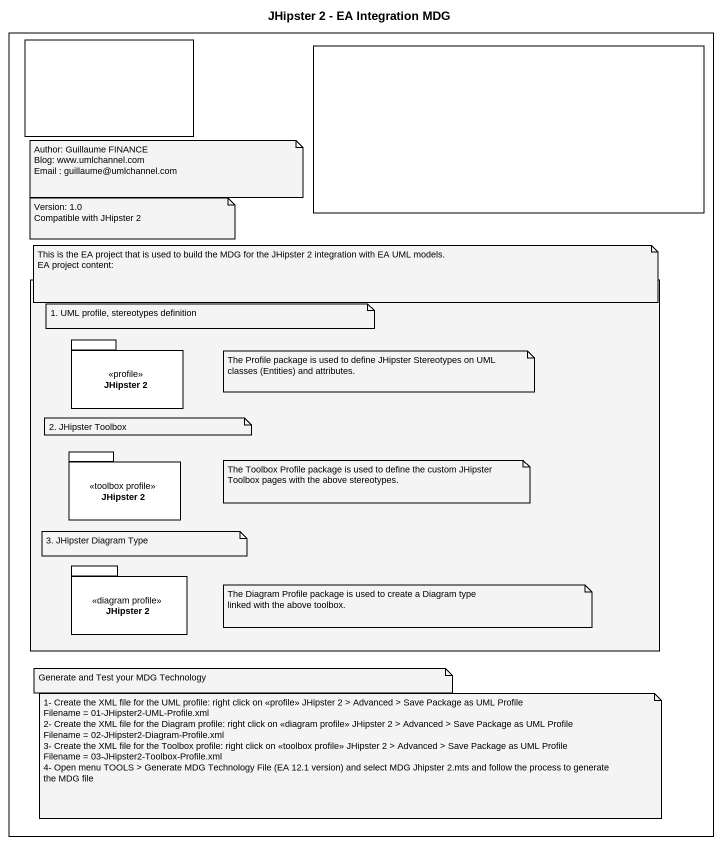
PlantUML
@startuml
title JHipster 2 - EA Integration MDG
rectangle " " as rectangle1 #FFFFFF {
  rectangle " " as rectangle2
  rectangle " " as rectangle3
  rectangle " " as rectangle4 #F4F4F4 {
    package "JHipster 2" as JHipster_2 <<profile>> {
    }
    package "JHipster 2" as JHipster_2_2 <<toolbox profile>> {
    }
    package "JHipster 2" as JHipster_2_3 <<diagram profile>> {
    }
  }
}
note as N1
  Author: Guillaume FINANCE
  Blog: www.umlchannel.com
  Email : guillaume@umlchannel.com
end note
note as N2
  Version: 1.0
  Compatible with JHipster 2
end note
note as N3
  This is the EA project that is used to build the MDG for the JHipster 2 integration with EA UML models.
  EA project content:
end note
note as N4
  1. UML profile, stereotypes definition
end note
note as N5
  The Profile package is used to define JHipster Stereotypes on UML classes (Entities) and attributes.
end note
note as N6
  2. JHipster Toolbox
end note
note as N7
  The Toolbox Profile package is used to define the custom JHipster Toolbox pages with the above stereotypes.
end note
note as N8
  3. JHipster Diagram Type
end note
note as N9
  The Diagram Profile package is used to create a Diagram type
  linked with the above toolbox.
end note
note as N10
  Generate and Test your MDG Technology
end note
note as N11
  1- Create the XML file for the UML profile: right click on <<profile>> JHipster 2 > Advanced > Save Package as UML Profile
  Filename = 01-JHipster2-UML-Profile.xml
  2- Create the XML file for the Diagram profile: right click on <<diagram profile>> JHipster 2 > Advanced > Save Package as UML Profile
  Filename = 02-JHipster2-Diagram-Profile.xml
  3- Create the XML file for the Toolbox profile: right click on <<toolbox profile>> JHipster 2 > Advanced > Save Package as UML Profile
  Filename = 03-JHipster2-Toolbox-Profile.xml
  4- Open menu TOOLS > Generate MDG Technology File (EA 12.1 version) and select MDG Jhipster 2.mts and follow the process to generate the MDG file
end note
@enduml
